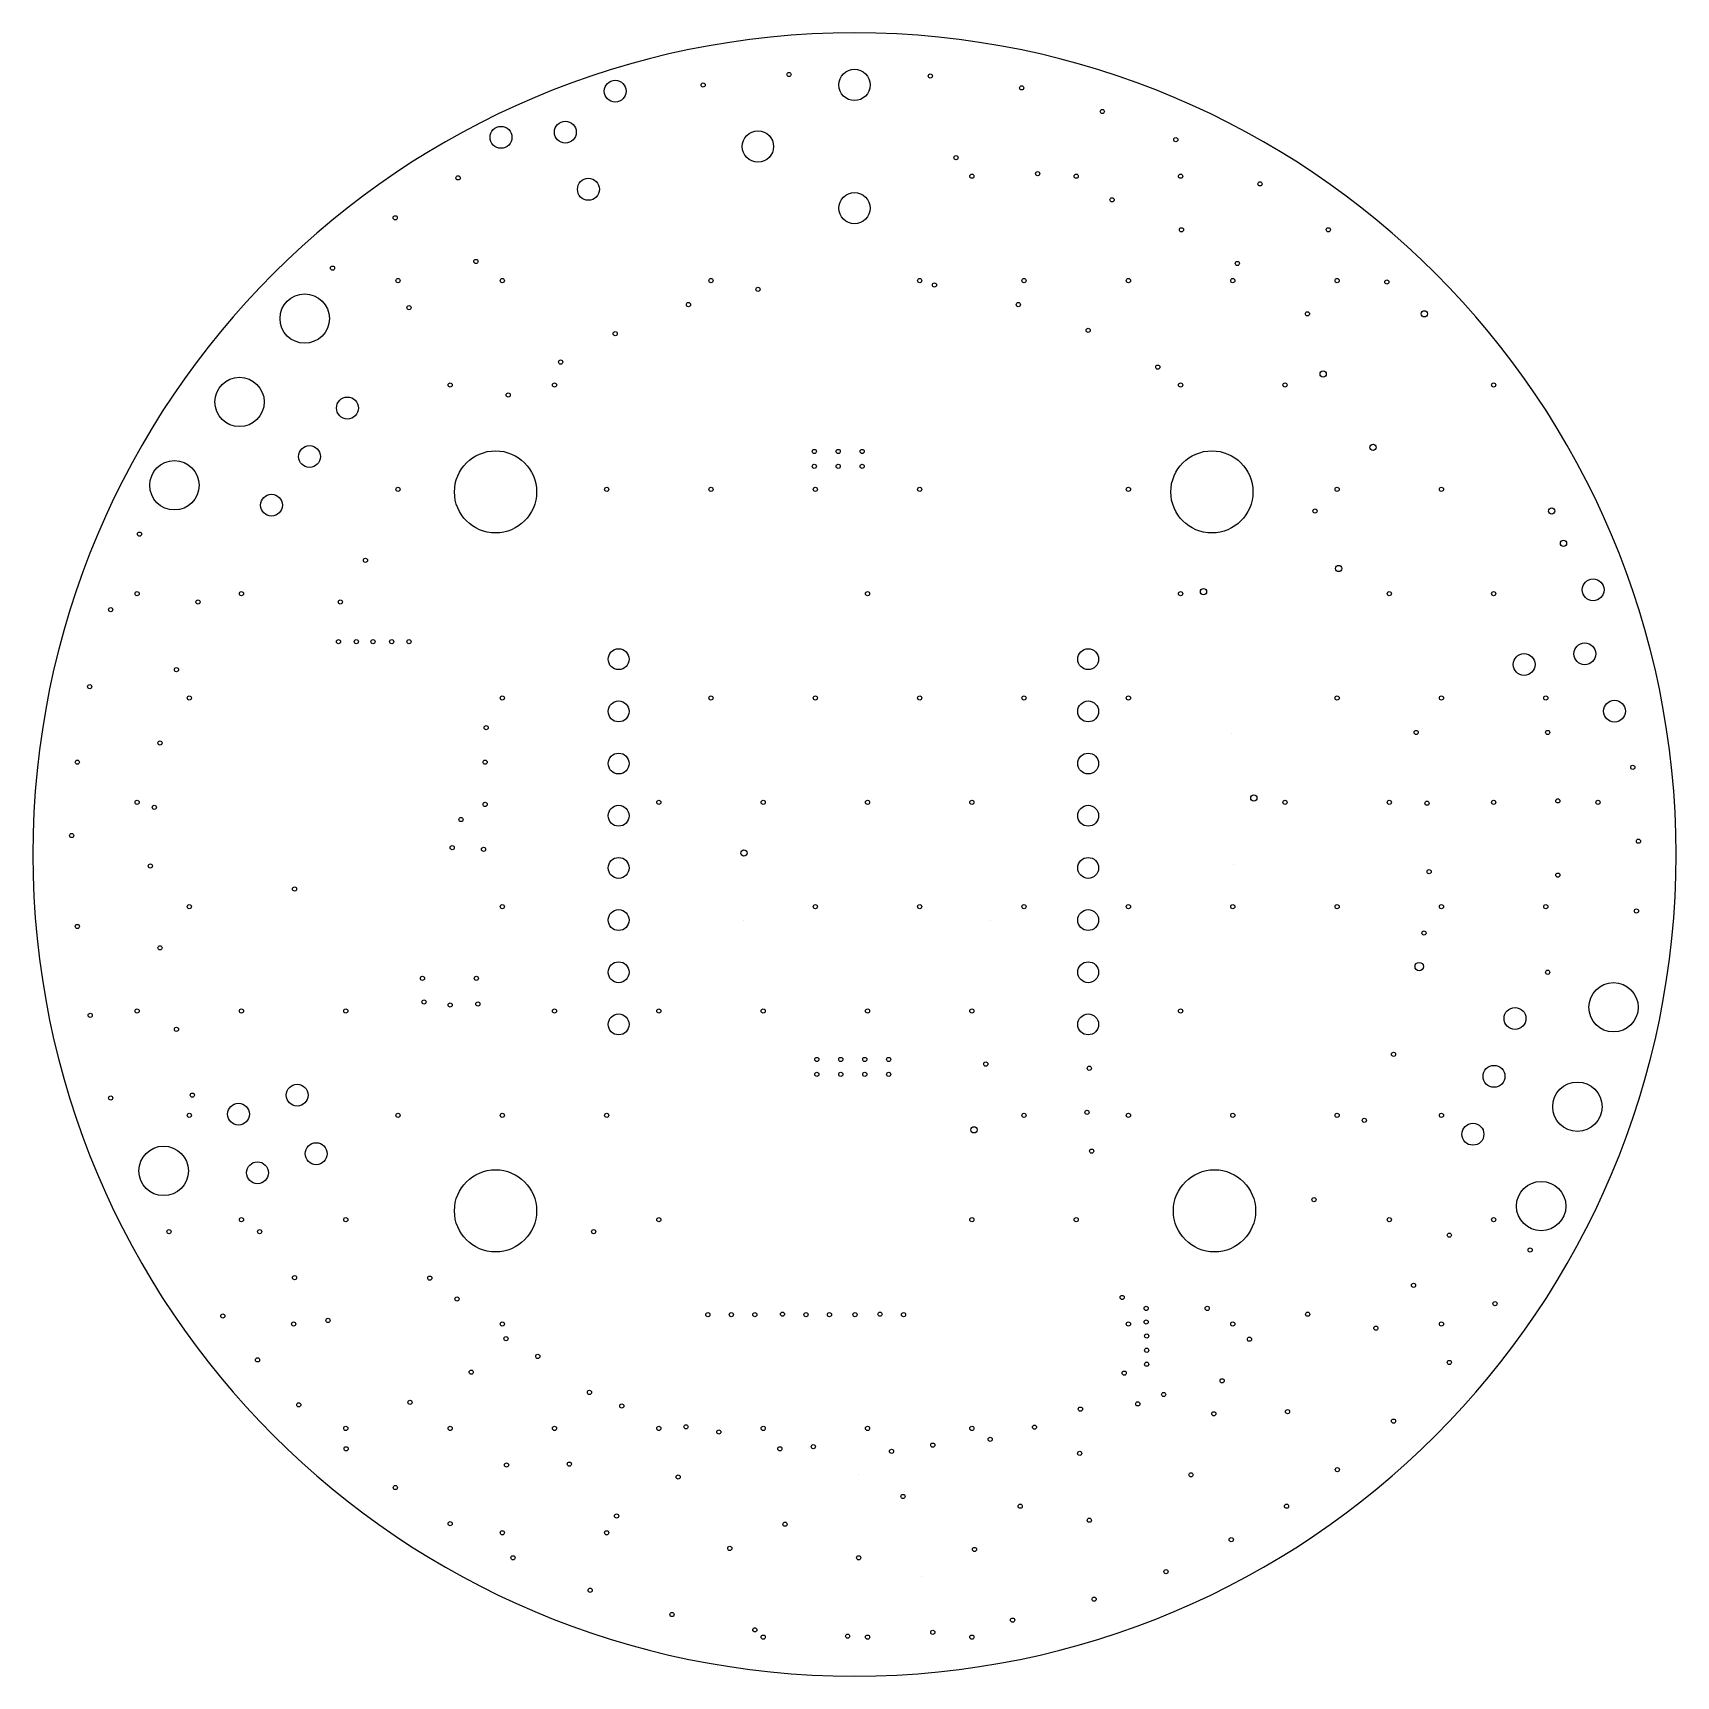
# Model space of a CAD drawing. Header units: millimetres. Extents: x 7.8 to 10.95, y 2.53 to 5.67.
import ezdxf

# ---------------------------------------------------------------- set-up
doc = ezdxf.new("R2010")
doc.units = ezdxf.units.MM
doc.header["$MEASUREMENT"] = 0
for name, color, linetype in [('KeepOutLayer', 6, 'Continuous'), ('PadHoleLayer', 156, 'Continuous'), ('ViaHoleLayer', 16, 'Continuous')]:
    doc.layers.add(name, color=color, linetype=linetype)

msp = doc.modelspace()

# ---------------------------------------------------------------- linework, layer by layer
at = {"layer": 'KeepOutLayer'}
for start, end in [(90, 180), (0, 90), (180, 270), (270, 0)]:
    msp.add_arc((9.375, 4.1), 1.5748, start, end, dxfattribs=at)
at = {"layer": 'PadHoleLayer'}
for points in [[(10.0981, 4.3322), (10.0981, 4.3322), (10.0981, 4.3322), (10.0981, 4.3322)], [(10.101, 4.0802), (10.101, 4.0802), (10.101, 4.0802), (10.101, 4.0802)], [(9.163, 3.9743), (9.163, 3.9743), (9.163, 3.9743), (9.163, 3.9743)], [(9.635, 3.9743), (9.635, 3.9743), (9.635, 3.9743), (9.635, 3.9743)], [(9.383, 2.911), (9.383, 2.911), (9.383, 2.911), (9.383, 2.911)], [(9.5026, 2.716), (9.5026, 2.716), (9.5026, 2.716), (9.5026, 2.716)]]:
    msp.add_lwpolyline(points, close=True, dxfattribs=at)
for centre, radius in [((8.9164, 5.5631), 0.021), ((9.375, 5.575), 0.03), ((8.6974, 5.4746), 0.021), ((8.8208, 5.4845), 0.021), ((9.19, 5.4569), 0.03), ((8.865, 5.375), 0.021), ((9.375, 5.3388), 0.03), ((8.3212, 5.1272), 0.0473), ((8.1963, 4.9674), 0.0473), ((8.4031, 4.9557), 0.021), ((8.3304, 4.8627), 0.021), ((8.0715, 4.8076), 0.0473), ((8.687, 4.795), 0.0787), ((10.06, 4.795), 0.0787), ((8.2576, 4.7696), 0.021), ((10.7907, 4.6073), 0.021), ((10.7747, 4.4846), 0.021), ((8.9229, 4.4743), 0.02), ((9.8229, 4.4743), 0.02), ((10.6584, 4.4641), 0.021), ((8.9229, 4.3743), 0.02), ((9.8229, 4.3743), 0.02), ((10.8317, 4.3747), 0.021), ((8.9229, 4.2743), 0.02), ((9.8229, 4.2743), 0.02), ((8.9229, 4.1743), 0.02), ((9.8229, 4.1743), 0.02), ((8.9229, 4.0743), 0.02), ((9.8229, 4.0743), 0.02), ((8.9229, 3.9743), 0.02), ((9.8229, 3.9743), 0.02), ((8.9229, 3.8743), 0.02), ((9.8229, 3.8743), 0.02), ((10.8298, 3.8071), 0.0473), ((8.9229, 3.7743), 0.02), ((9.8229, 3.7743), 0.02), ((10.641, 3.7858), 0.021), ((10.6007, 3.6748), 0.021), ((8.3067, 3.6388), 0.021), ((10.7605, 3.6166), 0.0473), ((8.1943, 3.6023), 0.021), ((10.5603, 3.5638), 0.021), ((8.0508, 3.4936), 0.0474), ((8.3432, 3.5265), 0.021), ((8.2308, 3.49), 0.021), ((8.687, 3.417), 0.0787), ((10.065, 3.417), 0.0787), ((10.6911, 3.4261), 0.0473)]:
    msp.add_circle(centre, radius, dxfattribs=at)
at = {"layer": 'ViaHoleLayer'}
for centre, radius in [((9.0849, 5.575), 0.004), ((9.2496, 5.595), 0.004), ((9.5203, 5.592), 0.004), ((9.6955, 5.5694), 0.004), ((9.85, 5.5241), 0.004), ((9.9908, 5.47), 0.004), ((9.5695, 5.4355), 0.004), ((8.6152, 5.3968), 0.004), ((9.6, 5.4), 0.004), ((9.726, 5.405), 0.004), ((9.8, 5.4), 0.004), ((10, 5.4), 0.004), ((10.1522, 5.3853), 0.004), ((9.8687, 5.3548), 0.004), ((8.4947, 5.3204), 0.004), ((10.0017, 5.2974), 0.004), ((10.2831, 5.2974), 0.004), ((8.6493, 5.2367), 0.004), ((10.1089, 5.2328), 0.004), ((8.3746, 5.2239), 0.004), ((8.5, 5.2), 0.004), ((8.7, 5.2), 0.004), ((9.1, 5.2), 0.004), ((9.5, 5.2), 0.004), ((9.7, 5.2), 0.004), ((9.9, 5.2), 0.004), ((10.1, 5.2), 0.004), ((10.3, 5.2), 0.004), ((10.3953, 5.1973), 0.004), ((9.19, 5.1832), 0.004), ((9.5282, 5.1914), 0.004), ((8.521, 5.1481), 0.004), ((9.0567, 5.154), 0.004), ((9.6889, 5.154), 0.004), ((10.2431, 5.1363), 0.004), ((10.4672, 5.1363), 0.006), ((9.8229, 5.1047), 0.004), ((8.9164, 5.0982), 0.004), ((8.8117, 5.0438), 0.004), ((9.9563, 5.0342), 0.004), ((10.2733, 5.0211), 0.006), ((8.6, 5), 0.004), ((8.7113, 4.9808), 0.004), ((8.8, 5), 0.004), ((10, 5), 0.004), ((10.2, 5), 0.004), ((10.6, 5), 0.004), ((10.3688, 4.8805), 0.006), ((9.2979, 4.8725), 0.004), ((9.3438, 4.8725), 0.004), ((9.3897, 4.8725), 0.004), ((9.2979, 4.844), 0.004), ((9.3438, 4.844), 0.004), ((9.3897, 4.844), 0.004), ((8.5, 4.8), 0.004), ((8.9, 4.8), 0.004), ((9.1, 4.8), 0.004), ((9.3, 4.8), 0.004), ((9.5, 4.8), 0.004), ((9.9, 4.8), 0.004), ((10.3, 4.8), 0.004), ((10.5, 4.8), 0.004), ((10.2575, 4.7583), 0.004), ((10.7113, 4.7583), 0.006), ((8.0046, 4.7141), 0.004), ((10.7339, 4.6963), 0.006), ((8.4376, 4.6639), 0.004), ((10.3028, 4.6481), 0.006), ((8, 4.6), 0.004), ((8.2, 4.6), 0.004), ((9.4, 4.6), 0.004), ((10, 4.6), 0.004), ((10.0439, 4.6038), 0.006), ((10.4, 4.6), 0.004), ((10.6, 4.6), 0.004), ((7.9494, 4.5694), 0.004), ((8.1168, 4.5841), 0.004), ((8.3895, 4.5841), 0.004), ((8.386, 4.508), 0.004), ((8.4201, 4.508), 0.004), ((8.452, 4.508), 0.004), ((8.488, 4.508), 0.004), ((8.521, 4.508), 0.004), ((8.0754, 4.4542), 0.004), ((7.9091, 4.4217), 0.004), ((8.1, 4.4), 0.004), ((8.7, 4.4), 0.004), ((9.1, 4.4), 0.004), ((9.3, 4.4), 0.004), ((9.5, 4.4), 0.004), ((9.7, 4.4), 0.004), ((9.9, 4.4), 0.004), ((10.3, 4.4), 0.004), ((10.5, 4.4), 0.004), ((10.7, 4.4), 0.004), ((8.669, 4.343), 0.004), ((8.0439, 4.3138), 0.004), ((10.4515, 4.3339), 0.004), ((10.7036, 4.3339), 0.004), ((7.8855, 4.277), 0.004), ((8.667, 4.277), 0.004), ((10.8667, 4.2672), 0.004), ((8, 4.2), 0.004), ((8.0329, 4.1904), 0.004), ((8.667, 4.196), 0.004), ((9, 4.2), 0.004), ((9.2, 4.2), 0.004), ((9.4, 4.2), 0.004), ((9.6, 4.2), 0.004), ((10.1404, 4.2081), 0.006), ((10.2, 4.2), 0.004), ((10.4, 4.2), 0.004), ((10.4723, 4.1983), 0.004), ((10.6, 4.2), 0.004), ((10.7231, 4.2028), 0.004), ((10.8, 4.2), 0.004), ((8.6209, 4.167), 0.004), ((7.8746, 4.1363), 0.004), ((10.8776, 4.1255), 0.004), ((8.604, 4.113), 0.004), ((8.664, 4.11), 0.004), ((9.163, 4.1027), 0.006), ((8.0254, 4.078), 0.004), ((10.4763, 4.0672), 0.004), ((10.7231, 4.0605), 0.004), ((8.3018, 4.0339), 0.004), ((8.1, 4), 0.004), ((8.7, 4), 0.004), ((9.3, 4), 0.004), ((9.5, 4), 0.004), ((9.7, 4), 0.004), ((9.9, 4), 0.004), ((10.1, 4), 0.004), ((10.3, 4), 0.004), ((10.5, 4), 0.004), ((10.7, 4), 0.004), ((10.8737, 3.9916), 0.004), ((7.8855, 3.9621), 0.004), ((10.4666, 3.9496), 0.004), ((8.0439, 3.9211), 0.004), ((10.4573, 3.8853), 0.008), ((10.7036, 3.8743), 0.004), ((8.5469, 3.8627), 0.004), ((8.6502, 3.8627), 0.004), ((8.5498, 3.8174), 0.004), ((8.6, 3.8115), 0.004), ((8.6532, 3.8135), 0.004), ((7.9101, 3.7918), 0.004), ((8, 3.8), 0.004), ((8.2, 3.8), 0.004), ((8.4, 3.8), 0.004), ((8.8, 3.8), 0.004), ((9, 3.8), 0.004), ((9.2, 3.8), 0.004), ((9.4, 3.8), 0.004), ((9.6, 3.8), 0.004), ((10, 3.8), 0.004), ((8.0754, 3.7648), 0.004), ((10.4082, 3.7169), 0.004), ((9.3028, 3.7072), 0.004), ((9.3487, 3.7072), 0.004), ((9.3947, 3.7072), 0.004), ((9.4406, 3.7072), 0.004), ((9.6266, 3.6983), 0.004), ((9.825, 3.6903), 0.004), ((9.3028, 3.6786), 0.004), ((9.3487, 3.6786), 0.004), ((9.3947, 3.6786), 0.004), ((9.4406, 3.6786), 0.004), ((7.9494, 3.6332), 0.004), ((8.1059, 3.6388), 0.004), ((8.1, 3.6), 0.004), ((8.5, 3.6), 0.004), ((8.7, 3.6), 0.004), ((8.9, 3.6), 0.004), ((9.7, 3.6), 0.004), ((9.8205, 3.6059), 0.004), ((9.9, 3.6), 0.004), ((10.1, 3.6), 0.004), ((10.3, 3.6), 0.004), ((10.3521, 3.5905), 0.004), ((10.5, 3.6), 0.004), ((9.604, 3.5723), 0.006), ((9.8295, 3.5315), 0.004), ((10.2556, 3.4385), 0.004), ((8.2, 3.4), 0.004), ((8.4, 3.4), 0.004), ((9, 3.4), 0.004), ((9.6, 3.4), 0.004), ((9.8, 3.4), 0.004), ((10.4, 3.4), 0.004), ((10.6, 3.4), 0.004), ((8.0612, 3.377), 0.004), ((8.2348, 3.377), 0.004), ((8.875, 3.377), 0.004), ((10.515, 3.3704), 0.004), ((10.6699, 3.342), 0.004), ((8.3018, 3.2889), 0.004), ((8.561, 3.2881), 0.004), ((10.4465, 3.2741), 0.004), ((8.613, 3.248), 0.004), ((9.888, 3.251), 0.004), ((8.1643, 3.2156), 0.004), ((9.094, 3.218), 0.004), ((9.1388, 3.218), 0.004), ((9.184, 3.218), 0.004), ((9.237, 3.219), 0.004), ((9.282, 3.218), 0.004), ((9.327, 3.218), 0.004), ((9.376, 3.218), 0.004), ((9.424, 3.219), 0.004), ((9.469, 3.218), 0.004), ((9.934, 3.23), 0.004), ((10.051, 3.23), 0.004), ((10.2437, 3.2189), 0.004), ((10.6026, 3.2392), 0.004), ((8.3, 3.2), 0.004), ((8.366, 3.207), 0.004), ((8.7, 3.2), 0.004), ((9.9, 3.2), 0.004), ((9.934, 3.204), 0.004), ((10.1, 3.2), 0.004), ((10.3743, 3.1921), 0.004), ((10.5, 3.2), 0.004), ((8.707, 3.172), 0.004), ((9.935, 3.177), 0.004), ((9.935, 3.1498), 0.004), ((10.132, 3.171), 0.004), ((8.2308, 3.1313), 0.004), ((8.768, 3.138), 0.004), ((9.935, 3.123), 0.004), ((10.515, 3.1264), 0.004), ((8.6404, 3.1078), 0.004), ((9.892, 3.106), 0.004), ((10.0796, 3.0913), 0.004), ((8.867, 3.069), 0.004), ((9.9677, 3.065), 0.004), ((8.3099, 3.0452), 0.004), ((8.523, 3.05), 0.004), ((8.929, 3.043), 0.004), ((9.808, 3.037), 0.004), ((9.918, 3.047), 0.004), ((10.0637, 3.028), 0.004), ((10.205, 3.032), 0.004), ((8.4, 3), 0.004), ((8.6, 3), 0.004), ((8.8, 3), 0.004), ((9, 3), 0.004), ((9.052, 3.003), 0.004), ((9.115, 2.993), 0.004), ((9.2, 3), 0.004), ((9.4, 3), 0.004), ((9.6, 3), 0.004), ((9.72, 3.0024), 0.004), ((10.4082, 3.014), 0.004), ((8.4006, 2.961), 0.004), ((9.232, 2.961), 0.004), ((9.296, 2.965), 0.004), ((9.525, 2.968), 0.004), ((9.635, 2.979), 0.004), ((8.708, 2.93), 0.004), ((8.8284, 2.9316), 0.004), ((9.446, 2.956), 0.004), ((9.8066, 2.9522), 0.004), ((9.037, 2.907), 0.004), ((10.02, 2.911), 0.004), ((10.3005, 2.921), 0.004), ((8.495, 2.8867), 0.004), ((9.4681, 2.8696), 0.004), ((8.919, 2.832), 0.004), ((9.6926, 2.8509), 0.004), ((10.2031, 2.8509), 0.004), ((8.6, 2.8173), 0.004), ((8.7, 2.8), 0.004), ((8.9, 2.8), 0.004), ((9.2418, 2.8164), 0.004), ((9.825, 2.824), 0.004), ((9.136, 2.77), 0.004), ((9.605, 2.768), 0.004), ((10.0971, 2.7869), 0.004), ((8.7204, 2.752), 0.004), ((9.383, 2.752), 0.004), ((9.972, 2.7255), 0.004), ((8.8684, 2.6898), 0.004), ((9.0252, 2.6432), 0.004), ((9.8343, 2.6727), 0.004), ((9.184, 2.6139), 0.004), ((9.678, 2.6326), 0.004), ((9.2, 2.6), 0.004), ((9.3618, 2.6018), 0.004), ((9.4, 2.6), 0.004), ((9.525, 2.6092), 0.004), ((9.6, 2.6), 0.004)]:
    msp.add_circle(centre, radius, dxfattribs=at)

doc.saveas('drawing.dxf')
